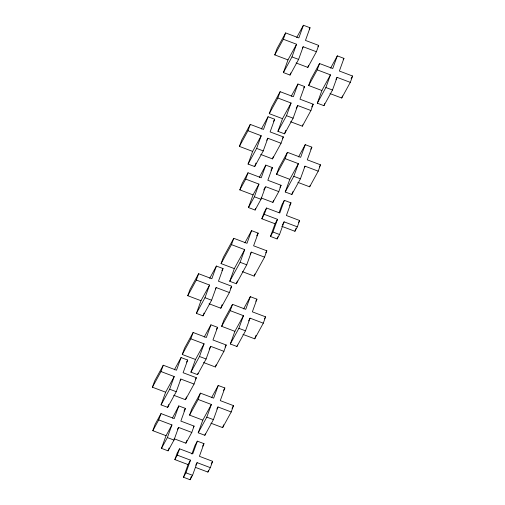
<?xml version="1.0" encoding="UTF-8"?>
<svg xmlns="http://www.w3.org/2000/svg" width="505" height="505" viewBox="0 0 505 505"><rect width="100%" height="100%" fill="white"/><g stroke="black" fill="none" stroke-linecap="round" stroke-linejoin="round"><path stroke-width="0.76" d="M152.409 387.209L160.981 371.547L174.212 376.553L165.64 392.208L152.409 387.209L154.7 380.877L163.273 365.216L176.498 370.222L181.074 357.559L187.69 360.059L183.113 372.722L196.338 377.721L194.053 384.052L185.48 399.714L173.72 395.27M239.414 146.399L247.987 130.744L261.211 135.744L252.639 151.405L239.414 146.399L241.699 140.068L250.272 124.413L263.503 129.413L268.073 116.75L274.688 119.249L270.112 131.912L283.343 136.918L281.051 143.25L272.479 158.905L260.725 154.461M187.759 295.709L196.331 280.048L209.556 285.054L200.984 300.709L187.759 295.709L190.044 289.378L198.616 273.716L211.841 278.722L216.418 266.059L223.033 268.559L218.457 281.222L231.688 286.221L229.396 292.553L220.824 308.214L209.07 303.764M274.758 54.9L283.33 39.245L296.561 44.244L287.983 59.899L274.758 54.9L277.043 48.568L285.615 32.913L298.846 37.913L303.423 25.25L310.032 27.75L305.462 40.413L318.687 45.418L316.401 51.75L307.829 67.405L296.069 62.961M160.981 371.547L163.273 365.216M247.987 130.744L250.272 124.413M196.331 280.048L198.616 273.716M283.33 39.245L285.615 32.913M194.053 384.052L180.828 379.053L176.251 391.716L167.679 407.371L161.063 404.871L165.64 392.208M281.051 143.25L267.827 138.244L263.25 150.907L254.678 166.568L248.069 164.068L252.639 151.405M152.819 430.689L158.715 419.92L171.946 424.92L166.044 435.689L152.819 430.689L155.104 424.358L161.007 413.589L174.231 418.588L178.808 405.925L185.417 408.425L180.847 421.088L194.071 426.094L191.786 432.425L185.891 443.194L174.13 438.75M239.818 189.88L245.72 179.111L258.945 184.11L253.049 194.886L239.818 189.88L242.11 183.549L248.005 172.779L261.23 177.779L265.807 165.116L272.422 167.622L267.846 180.285L281.077 185.284L278.785 191.616L272.889 202.385L261.129 197.941M229.396 292.553L216.172 287.553L211.595 300.216L203.023 315.871L196.407 313.371L200.984 300.709M316.401 51.75L303.17 46.744L298.594 59.407L290.022 75.068L283.412 72.562L287.983 59.899M161.063 404.871L169.636 389.216L174.212 376.553M248.069 164.068L256.641 148.407L261.211 135.744M158.715 419.92L161.007 413.589M182.273 354.485L190.846 338.823L204.07 343.829L195.498 359.484L182.273 354.485L184.559 348.153L193.131 332.492L206.356 337.498L210.932 324.835L217.548 327.335L212.971 339.998L226.202 344.997L223.911 351.328L215.338 366.99L203.584 362.54M245.72 179.111L248.005 172.779M269.272 113.675L277.845 98.02L291.076 103.02L282.503 118.675L269.272 113.675L271.557 107.344L280.136 91.689L293.361 96.689L297.937 84.026L304.547 86.525L299.976 99.188L313.201 104.194L310.916 110.526L302.343 126.181L290.583 121.737M196.407 313.371L204.98 297.716L209.556 285.054M283.412 72.562L291.985 56.907L296.561 44.244M190.846 338.823L193.131 332.492M277.845 98.02L280.136 91.689M167.679 407.371L168.695 404.562M254.678 166.568L255.953 163.052M221.083 263.604L231.473 244.635L244.698 249.634L234.314 268.609L221.083 263.604L223.374 257.272L233.758 238.303L246.989 243.303L251.566 230.64L258.175 233.14L253.605 245.802L266.829 250.808L264.544 257.14L254.154 276.109L242.394 271.665M203.023 315.871L204.039 313.062M290.022 75.068L290.785 72.954M231.473 244.635L233.758 238.303M191.786 432.425L178.555 427.419L173.985 440.082L168.083 450.858L161.474 448.352L166.044 435.689M172.401 418.102L178.808 405.925M278.785 191.616L265.561 186.616L260.984 199.279L255.088 210.048L248.473 207.549L253.049 194.886M259.4 177.299L265.807 165.116M223.911 351.328L210.686 346.329L206.109 358.992L197.537 374.647L190.922 372.147L195.498 359.484M310.916 110.526L297.685 105.52L293.115 118.183L284.542 133.844L277.927 131.338L282.503 118.675M161.474 448.352L167.37 437.583L171.946 424.92M248.473 207.549L254.368 196.773L258.945 184.11M190.922 372.147L199.494 356.492L204.07 343.829M277.927 131.338L286.499 115.683L291.076 103.02M185.48 399.714L186.496 396.898M272.479 158.905L273.243 156.796M168.083 450.858L169.099 448.042M255.088 210.048L255.593 208.641M264.544 257.14L251.313 252.134L246.737 264.797L236.353 283.772L229.737 281.272L234.314 268.609M220.824 308.214L222.093 304.698M307.829 67.405L308.587 65.296M197.537 374.647L198.048 373.239M284.542 133.844L285.811 130.322M229.737 281.272L240.127 262.297L244.698 249.634M236.353 283.772L237.369 280.957M189.577 415.123L198.149 399.468L211.374 404.467L202.802 420.128L189.577 415.123L191.862 408.791L200.434 393.136L213.666 398.136L218.236 385.473L224.851 387.973L220.275 400.635L233.506 405.641L231.214 411.973L222.642 427.628L210.888 423.184M221.657 326.325L230.23 310.67L243.46 315.669L234.888 331.33L221.657 326.325L223.949 319.993L232.521 304.338L245.746 309.338L250.322 296.675L256.931 299.175L252.361 311.837L265.586 316.843L263.301 323.175L254.728 338.83L242.968 334.386M276.576 174.313L285.148 158.658L298.379 163.658L289.807 179.319L276.576 174.313L278.867 167.982L287.44 152.327L300.664 157.326L305.241 144.664L311.856 147.17L307.28 159.832L320.505 164.832L318.219 171.163L309.647 186.818L297.887 182.374M308.662 85.515L317.235 69.86L330.459 74.86L321.887 90.521L308.662 85.515L310.947 79.184L319.52 63.529L332.751 68.528L337.321 55.866L343.937 58.372L339.36 71.028L352.591 76.034L350.3 82.365L341.727 98.02L329.973 93.576M174.844 459.582L177.268 455.144L190.499 460.15L188.068 464.587L174.844 459.582L177.129 453.25L179.559 448.812L192.784 453.818L197.36 441.155L203.976 443.655L199.399 456.318L212.624 461.317L210.339 467.649L207.909 472.087L195.416 467.365M261.842 218.779L264.273 214.341L277.498 219.34L275.067 223.778L261.842 218.779L264.128 212.447L266.558 208.009L279.789 213.009L284.365 200.346L290.975 202.846L286.398 215.509L299.629 220.515L297.344 226.846L294.914 231.284L281.683 226.278M177.268 455.144L179.559 448.812M264.273 214.341L266.558 208.009M198.149 399.468L200.434 393.136M230.23 310.67L232.521 304.338M285.148 158.658L287.44 152.327M317.235 69.86L319.52 63.529M185.891 443.194L186.907 440.379M272.889 202.385L273.653 200.277M215.338 366.99L216.102 364.875M302.343 126.181L302.849 124.773M254.154 276.109L254.918 274M231.214 411.973L217.99 406.967L213.413 419.63L204.841 435.291L198.225 432.791L202.802 420.128M263.301 323.175L250.07 318.169L245.499 330.832L236.927 346.493L230.312 343.987L234.888 331.33M318.219 171.163L304.995 166.164L300.418 178.827L291.846 194.482L285.23 191.982L289.807 179.319M350.3 82.365L337.075 77.36L332.498 90.023L323.926 105.684L317.31 103.184L321.887 90.521M210.339 467.649L197.114 462.649L192.538 475.312L190.107 479.75L183.492 477.25L188.068 464.587M191.881 454.033L194.93 445.593L197.36 441.155M297.344 226.846L284.113 221.84L279.536 234.503L277.106 238.941L270.497 236.441L275.067 223.778M279.139 212.523L281.935 204.784L284.365 200.346M183.492 477.25L185.922 472.813L190.499 460.15M270.497 236.441L272.927 232.003L277.498 219.34M198.225 432.791L206.804 417.13L211.374 404.467M230.312 343.987L238.884 328.332L243.46 315.669M285.23 191.982L293.803 176.321L298.379 163.658M317.31 103.184L325.883 87.523L330.459 74.86M204.841 435.291L205.352 433.883M236.927 346.493L237.432 345.085M291.846 194.482L292.862 191.666M323.926 105.684L324.69 103.576M190.107 479.75L191.376 476.234M277.106 238.941L277.87 236.832M222.642 427.628L223.658 424.812M254.728 338.83L255.997 335.314M309.647 186.818L310.152 185.417M341.727 98.02L342.491 95.912M207.909 472.087L208.42 470.685M294.914 231.284L295.93 228.468M296.713 37.503L303.423 25.25M309.287 29.113L310.032 27.75M302.426 48.108L303.17 46.744M261.369 129.002L268.073 116.75M273.571 121.295L274.688 119.249M266.709 140.289L267.827 138.244M317.942 46.776L318.687 45.418M291.227 96.278L297.937 84.026M303.802 87.889L304.547 86.525M296.195 108.247L297.685 105.52M282.598 138.275L283.343 136.918M209.708 278.312L216.418 266.059M270.945 170.311L272.422 167.622M263.717 189.981L265.188 187.286M330.611 68.124L337.321 55.866M221.916 270.598L223.033 268.559M311.711 106.915L313.201 104.194M215.427 288.917L216.172 287.553M343.192 59.729L343.937 58.372M174.364 369.812L181.074 357.559M244.887 242.836L251.566 230.64M335.958 79.405L337.075 77.36M279.966 187.305L281.077 185.284M298.531 156.922L305.241 144.664M186.572 362.104L187.69 360.059M256.691 235.854L258.175 233.14M180.077 380.416L180.828 379.053M230.564 288.267L231.688 286.221M204.222 337.087L210.932 324.835M250.202 254.166L251.313 252.134M310.733 149.209L311.856 147.17M351.095 78.755L352.591 76.034M304.244 167.521L304.995 166.164M216.43 329.374L217.548 327.335M209.196 349.05L210.686 346.329M289.586 205.383L290.975 202.846M195.593 379.085L196.338 377.721M265.718 252.841L266.829 250.808M282.377 225.009L284.113 221.84M183.946 411.12L185.417 408.425M319.387 166.877L320.505 164.832M177.451 429.439L178.555 427.419M243.612 308.927L250.322 296.675M225.078 347.042L226.202 344.997M298.588 222.415L299.629 220.515M255.814 301.22L256.931 299.175M248.58 320.896L250.07 318.169M193.333 427.438L194.071 426.094M211.532 397.725L218.236 385.473M223.361 390.7L224.851 387.973M264.469 318.882L265.586 316.843M216.872 409.012L217.99 406.967M202.587 446.193L203.976 443.655M195.725 465.187L197.114 462.649M232.016 408.362L233.506 405.641M211.235 463.855L212.624 461.317M291.985 56.907L298.594 59.407M325.883 87.523L332.498 90.023M286.499 115.683L293.115 118.183M256.641 148.407L263.25 150.907M293.803 176.321L300.418 178.827M254.368 196.773L260.984 199.279M272.927 232.003L279.536 234.503M240.127 262.297L246.737 264.797M204.98 297.716L211.595 300.216M238.884 328.332L245.499 330.832M199.494 356.492L206.109 358.992M169.636 389.216L176.251 391.716M206.804 417.13L213.413 419.63M167.37 437.583L173.985 440.082M185.922 472.813L192.538 475.312"/></g></svg>
